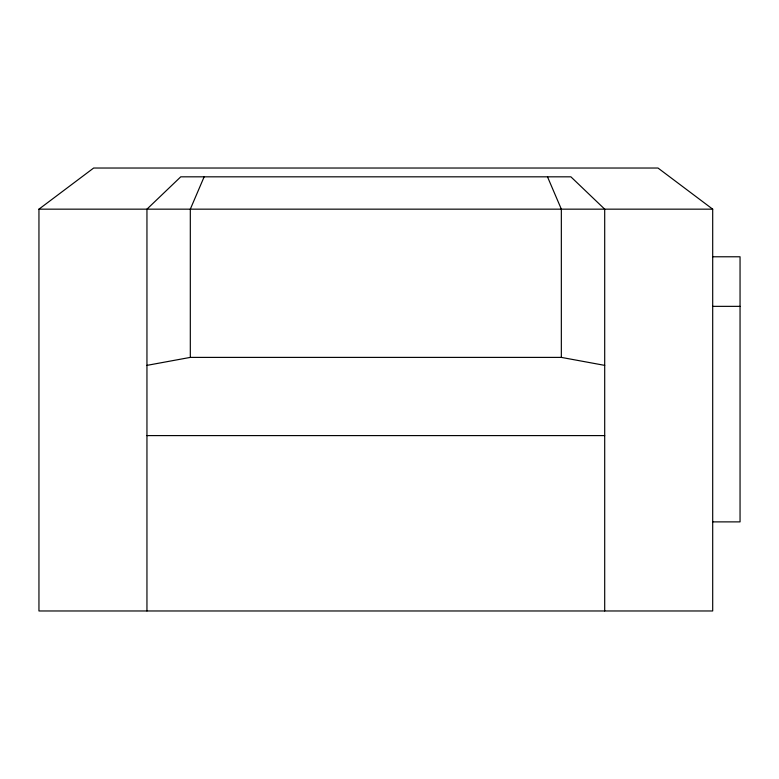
<?xml version="1.0" encoding="UTF-8"?>
<svg xmlns="http://www.w3.org/2000/svg" width="779" height="779" viewBox="0 0 779 779"><rect width="100%" height="100%" fill="white"/><g stroke="black" fill="none" stroke-linecap="round" stroke-linejoin="round"><path stroke-width="1.17" d="M204.147 176.823L190.31 209.162L190.31 357.395L146.949 365.37M38.95 209.162L93.655 168.03L657.992 168.03L712.697 209.162L712.697 610.97L38.95 610.97L38.95 209.162L712.697 209.162M712.697 256.778L740.05 256.778L740.05 521.881L712.697 521.881M712.697 306.351L740.05 306.351M190.31 357.395L561.338 357.395L604.699 365.37M146.949 435.597L604.699 435.597M547.501 176.823L561.338 209.162L561.338 357.395M604.699 610.97L604.699 209.162L570.89 176.823L180.757 176.823L146.949 209.162L146.949 610.97"/></g></svg>
